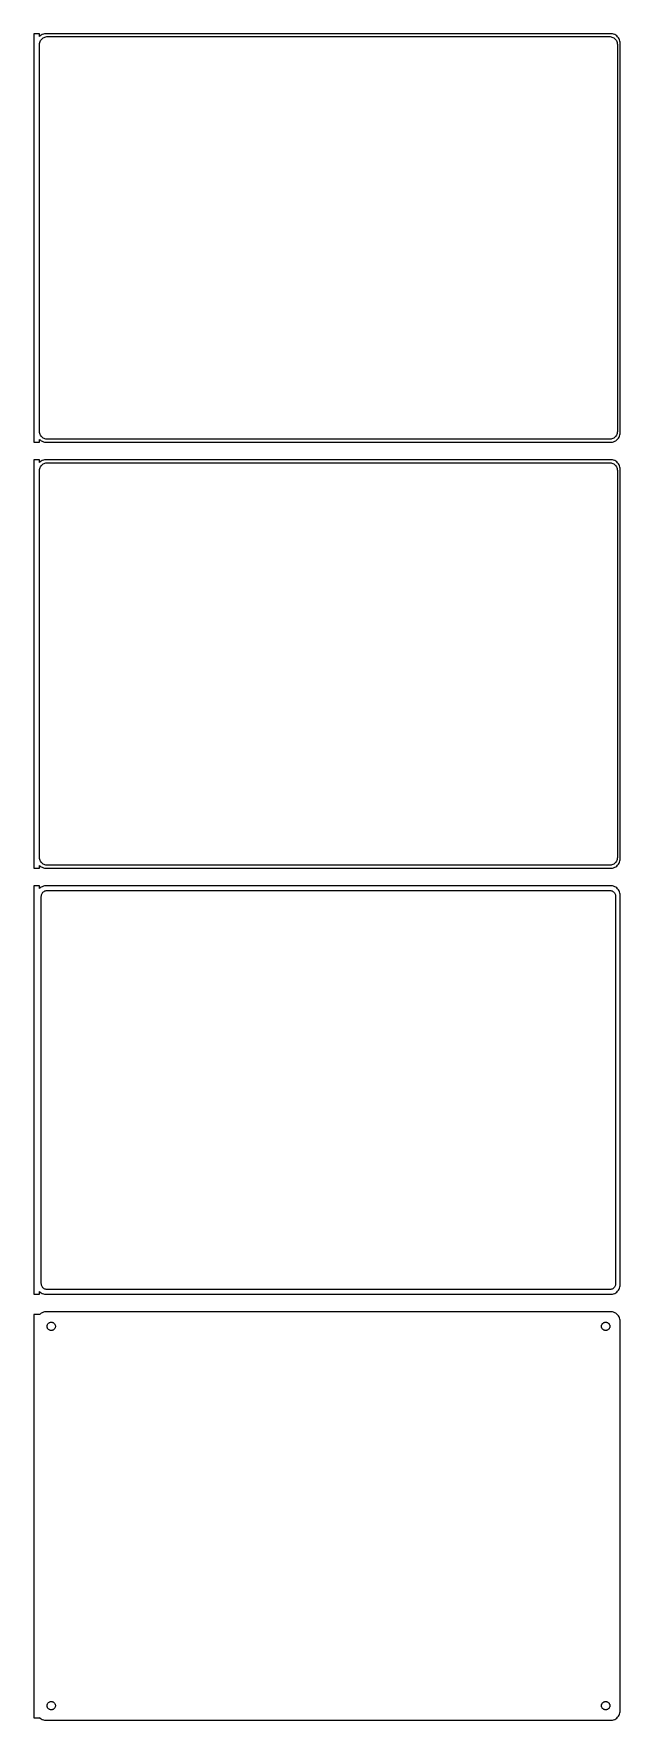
# Model space of a CAD drawing. Header units: metres. Extents: x -152 to 150, y 771 to 1638.
import ezdxf

# ---------------------------------------------------------------- set-up
doc = ezdxf.new("R2010")
doc.units = ezdxf.units.M

msp = doc.modelspace()

# ---------------------------------------------------------------- linework, layer by layer
for p, q in [((-148.5, 1637.99), (-151.5, 1637.99)), ((-151.5, 1637.99), (-151.5, 1428.01)), ((-148.5, 1636.56), (-148.5, 1637.99)), ((-148.187, 1636.85), (-148.5, 1636.56)), ((-148.5, 1632.5), (-148.468, 1633)), ((-148.5, 1433.5), (-148.5, 1632.5)), ((-148.468, 1633), (-148.374, 1633.49)), ((-148.374, 1633.49), (-148.219, 1633.97)), ((-148.219, 1633.97), (-148.005, 1634.43)), ((-147.679, 1637.22), (-148.187, 1636.85)), ((-148.005, 1634.43), (-147.736, 1634.85)), ((-147.736, 1634.85), (-147.416, 1635.24)), ((-147.129, 1637.52), (-147.679, 1637.22)), ((-147.416, 1635.24), (-147.05, 1635.58)), ((-146.545, 1637.76), (-147.129, 1637.52)), ((-147.05, 1635.58), (-146.643, 1635.88)), ((-146.643, 1635.88), (-146.203, 1636.12)), ((-145.937, 1637.91), (-146.545, 1637.76)), ((-146.203, 1636.12), (-145.736, 1636.3)), ((-145.314, 1637.99), (-145.937, 1637.91)), ((-145.736, 1636.3), (-145.25, 1636.43)), ((145.314, 1637.99), (-145.314, 1637.99)), ((-145.25, 1636.43), (-144.751, 1636.49)), ((-144.751, 1636.49), (144.751, 1636.49)), ((144.751, 1636.49), (145.25, 1636.43)), ((145.25, 1636.43), (145.736, 1636.3)), ((145.937, 1637.91), (145.314, 1637.99)), ((145.736, 1636.3), (146.203, 1636.12)), ((146.545, 1637.76), (145.937, 1637.91)), ((146.203, 1636.12), (146.643, 1635.88)), ((147.129, 1637.52), (146.545, 1637.76)), ((146.643, 1635.88), (147.05, 1635.58)), ((147.05, 1635.58), (147.416, 1635.24)), ((147.679, 1637.22), (147.129, 1637.52)), ((147.416, 1635.24), (147.736, 1634.85)), ((148.187, 1636.85), (147.679, 1637.22)), ((147.736, 1634.85), (148.005, 1634.43)), ((148.005, 1634.43), (148.219, 1633.97)), ((148.645, 1636.42), (148.187, 1636.85)), ((148.219, 1633.97), (148.374, 1633.49)), ((148.374, 1633.49), (148.468, 1633)), ((148.468, 1633), (148.5, 1632.5)), ((148.5, 1632.5), (148.5, 1433.5)), ((149.045, 1635.94), (148.645, 1636.42)), ((149.382, 1635.41), (149.045, 1635.94)), ((149.649, 1634.84), (149.382, 1635.41)), ((149.843, 1634.24), (149.649, 1634.84)), ((149.961, 1633.63), (149.843, 1634.24)), ((150, 1633), (149.961, 1633.63)), ((150, 1433), (150, 1633)), ((-148.468, 1433), (-148.5, 1433.5)), ((-148.374, 1432.51), (-148.468, 1433)), ((-148.219, 1432.03), (-148.374, 1432.51)), ((-148.005, 1431.57), (-148.219, 1432.03)), ((-147.736, 1431.15), (-148.005, 1431.57)), ((-147.416, 1430.76), (-147.736, 1431.15)), ((-147.05, 1430.42), (-147.416, 1430.76)), ((147.416, 1430.76), (147.05, 1430.42)), ((147.736, 1431.15), (147.416, 1430.76)), ((148.005, 1431.57), (147.736, 1431.15)), ((148.219, 1432.03), (148.005, 1431.57)), ((148.374, 1432.51), (148.219, 1432.03)), ((148.468, 1433), (148.374, 1432.51)), ((148.5, 1433.5), (148.468, 1433)), ((149.045, 1430.06), (149.382, 1430.59)), ((149.382, 1430.59), (149.649, 1431.16)), ((149.649, 1431.16), (149.843, 1431.76)), ((149.843, 1431.76), (149.961, 1432.37)), ((149.961, 1432.37), (150, 1433)), ((-151.5, 1428.01), (-148.5, 1428.01)), ((-148.5, 1429.44), (-148.187, 1429.15)), ((-148.5, 1428.01), (-148.5, 1429.44)), ((-148.187, 1429.15), (-147.679, 1428.78)), ((-147.679, 1428.78), (-147.129, 1428.48)), ((-147.129, 1428.48), (-146.545, 1428.24)), ((-146.643, 1430.12), (-147.05, 1430.42)), ((-146.203, 1429.88), (-146.643, 1430.12)), ((-146.545, 1428.24), (-145.937, 1428.09)), ((-145.736, 1429.7), (-146.203, 1429.88)), ((-145.937, 1428.09), (-145.314, 1428.01)), ((-145.25, 1429.57), (-145.736, 1429.7)), ((-145.314, 1428.01), (145.314, 1428.01)), ((-144.751, 1429.51), (-145.25, 1429.57)), ((144.751, 1429.51), (-144.751, 1429.51)), ((145.25, 1429.57), (144.751, 1429.51)), ((145.736, 1429.7), (145.25, 1429.57)), ((145.314, 1428.01), (145.937, 1428.09)), ((146.203, 1429.88), (145.736, 1429.7)), ((145.937, 1428.09), (146.545, 1428.24)), ((146.643, 1430.12), (146.203, 1429.88)), ((146.545, 1428.24), (147.129, 1428.48)), ((147.05, 1430.42), (146.643, 1430.12)), ((147.129, 1428.48), (147.679, 1428.78)), ((147.679, 1428.78), (148.187, 1429.15)), ((148.187, 1429.15), (148.645, 1429.58)), ((148.645, 1429.58), (149.045, 1430.06)), ((-148.5, 1418.99), (-151.5, 1418.99)), ((-151.5, 1418.99), (-151.5, 1209.01)), ((-148.5, 1417.56), (-148.5, 1418.99)), ((-148.187, 1417.85), (-148.5, 1417.56)), ((-148.5, 1413.5), (-148.468, 1414)), ((-148.5, 1214.5), (-148.5, 1413.5)), ((-148.468, 1414), (-148.374, 1414.49)), ((-148.374, 1414.49), (-148.219, 1414.97)), ((-148.219, 1414.97), (-148.005, 1415.43)), ((-147.679, 1418.22), (-148.187, 1417.85)), ((-148.005, 1415.43), (-147.736, 1415.85)), ((-147.736, 1415.85), (-147.416, 1416.24)), ((-147.129, 1418.52), (-147.679, 1418.22)), ((-147.416, 1416.24), (-147.05, 1416.58)), ((-146.545, 1418.76), (-147.129, 1418.52)), ((-147.05, 1416.58), (-146.643, 1416.88)), ((-146.643, 1416.88), (-146.203, 1417.12)), ((-145.937, 1418.91), (-146.545, 1418.76)), ((-146.203, 1417.12), (-145.736, 1417.3)), ((-145.314, 1418.99), (-145.937, 1418.91)), ((-145.736, 1417.3), (-145.25, 1417.43)), ((145.314, 1418.99), (-145.314, 1418.99)), ((-145.25, 1417.43), (-144.751, 1417.49)), ((-144.751, 1417.49), (144.751, 1417.49)), ((144.751, 1417.49), (145.25, 1417.43)), ((145.25, 1417.43), (145.736, 1417.3)), ((145.937, 1418.91), (145.314, 1418.99)), ((145.736, 1417.3), (146.203, 1417.12)), ((146.545, 1418.76), (145.937, 1418.91)), ((146.203, 1417.12), (146.643, 1416.88)), ((147.129, 1418.52), (146.545, 1418.76)), ((146.643, 1416.88), (147.05, 1416.58)), ((147.05, 1416.58), (147.416, 1416.24)), ((147.679, 1418.22), (147.129, 1418.52)), ((147.416, 1416.24), (147.736, 1415.85)), ((148.187, 1417.85), (147.679, 1418.22)), ((147.736, 1415.85), (148.005, 1415.43)), ((148.005, 1415.43), (148.219, 1414.97)), ((148.645, 1417.42), (148.187, 1417.85)), ((148.219, 1414.97), (148.374, 1414.49)), ((148.374, 1414.49), (148.468, 1414)), ((148.468, 1414), (148.5, 1413.5)), ((148.5, 1413.5), (148.5, 1214.5)), ((149.045, 1416.94), (148.645, 1417.42)), ((149.382, 1416.41), (149.045, 1416.94)), ((149.649, 1415.84), (149.382, 1416.41)), ((149.843, 1415.24), (149.649, 1415.84)), ((149.961, 1414.63), (149.843, 1415.24)), ((150, 1414), (149.961, 1414.63)), ((150, 1214), (150, 1414)), ((-148.468, 1214), (-148.5, 1214.5)), ((-148.374, 1213.51), (-148.468, 1214)), ((148.468, 1214), (148.374, 1213.51)), ((148.5, 1214.5), (148.468, 1214)), ((149.961, 1213.37), (150, 1214)), ((-151.5, 1209.01), (-148.5, 1209.01)), ((-148.5, 1210.44), (-148.187, 1210.15)), ((-148.5, 1209.01), (-148.5, 1210.44)), ((-148.219, 1213.03), (-148.374, 1213.51)), ((-148.005, 1212.57), (-148.219, 1213.03)), ((-148.187, 1210.15), (-147.679, 1209.78)), ((-147.736, 1212.15), (-148.005, 1212.57)), ((-147.416, 1211.76), (-147.736, 1212.15)), ((-147.679, 1209.78), (-147.129, 1209.48)), ((-147.05, 1211.42), (-147.416, 1211.76)), ((-147.129, 1209.48), (-146.545, 1209.24)), ((-146.643, 1211.12), (-147.05, 1211.42)), ((-146.203, 1210.88), (-146.643, 1211.12)), ((-146.545, 1209.24), (-145.937, 1209.09)), ((-145.736, 1210.7), (-146.203, 1210.88)), ((-145.937, 1209.09), (-145.314, 1209.01)), ((-145.25, 1210.57), (-145.736, 1210.7)), ((-145.314, 1209.01), (145.314, 1209.01)), ((-144.751, 1210.51), (-145.25, 1210.57)), ((144.751, 1210.51), (-144.751, 1210.51)), ((145.25, 1210.57), (144.751, 1210.51)), ((145.736, 1210.7), (145.25, 1210.57)), ((145.314, 1209.01), (145.937, 1209.09)), ((146.203, 1210.88), (145.736, 1210.7)), ((145.937, 1209.09), (146.545, 1209.24)), ((146.643, 1211.12), (146.203, 1210.88)), ((146.545, 1209.24), (147.129, 1209.48)), ((147.05, 1211.42), (146.643, 1211.12)), ((147.416, 1211.76), (147.05, 1211.42)), ((147.129, 1209.48), (147.679, 1209.78)), ((147.736, 1212.15), (147.416, 1211.76)), ((147.679, 1209.78), (148.187, 1210.15)), ((148.005, 1212.57), (147.736, 1212.15)), ((148.219, 1213.03), (148.005, 1212.57)), ((148.187, 1210.15), (148.645, 1210.58)), ((148.374, 1213.51), (148.219, 1213.03)), ((148.645, 1210.58), (149.045, 1211.06)), ((149.045, 1211.06), (149.382, 1211.59)), ((149.382, 1211.59), (149.649, 1212.16)), ((149.649, 1212.16), (149.843, 1212.76)), ((149.843, 1212.76), (149.961, 1213.37)), ((-148.5, 1199.98), (-151.5, 1199.98)), ((-151.5, 1199.98), (-151.5, 990.021)), ((-148.5, 1198.56), (-148.5, 1199.98)), ((-148.187, 1198.85), (-148.5, 1198.56)), ((-147.679, 1199.22), (-148.187, 1198.85)), ((-147.129, 1199.52), (-147.679, 1199.22)), ((-146.545, 1199.76), (-147.129, 1199.52)), ((-147.018, 1196.33), (-146.769, 1196.63)), ((-146.769, 1196.63), (-146.484, 1196.9)), ((-145.937, 1199.91), (-146.545, 1199.76)), ((-146.484, 1196.9), (-146.168, 1197.13)), ((-146.168, 1197.13), (-145.825, 1197.32)), ((-145.314, 1199.99), (-145.937, 1199.91)), ((-145.825, 1197.32), (-145.462, 1197.46)), ((-145.462, 1197.46), (-145.083, 1197.56)), ((145.314, 1199.99), (-145.314, 1199.99)), ((-145.083, 1197.56), (-144.695, 1197.61)), ((-144.695, 1197.61), (144.695, 1197.61)), ((144.695, 1197.61), (145.083, 1197.56)), ((145.083, 1197.56), (145.462, 1197.46)), ((145.937, 1199.91), (145.314, 1199.99)), ((145.462, 1197.46), (145.825, 1197.32)), ((145.825, 1197.32), (146.168, 1197.13)), ((146.545, 1199.76), (145.937, 1199.91)), ((146.168, 1197.13), (146.484, 1196.9)), ((146.484, 1196.9), (146.769, 1196.63)), ((147.129, 1199.52), (146.545, 1199.76)), ((146.769, 1196.63), (147.018, 1196.33)), ((147.679, 1199.22), (147.129, 1199.52)), ((148.187, 1198.85), (147.679, 1199.22)), ((148.645, 1198.42), (148.187, 1198.85)), ((149.045, 1197.94), (148.645, 1198.42)), ((149.382, 1197.41), (149.045, 1197.94)), ((149.649, 1196.84), (149.382, 1197.41)), ((149.843, 1196.24), (149.649, 1196.84)), ((-147.613, 1194.5), (-147.588, 1194.89)), ((-147.613, 995.5), (-147.613, 1194.5)), ((-147.588, 1194.89), (-147.515, 1195.27)), ((-147.515, 1195.27), (-147.394, 1195.65)), ((-147.394, 1195.65), (-147.228, 1196)), ((-147.228, 1196), (-147.018, 1196.33)), ((147.018, 1196.33), (147.228, 1196)), ((147.228, 1196), (147.394, 1195.65)), ((147.394, 1195.65), (147.515, 1195.27)), ((147.515, 1195.27), (147.588, 1194.89)), ((147.588, 1194.89), (147.613, 1194.5)), ((147.613, 1194.5), (147.613, 995.5)), ((149.961, 1195.63), (149.843, 1196.24)), ((150, 1195), (149.961, 1195.63)), ((150, 995), (150, 1195)), ((-151.5, 990.021), (-148.5, 990.021)), ((-148.5, 990.021), (-148.5, 991.441)), ((-148.5, 991.441), (-148.187, 991.147)), ((-148.187, 991.147), (-147.679, 990.778)), ((-147.679, 990.778), (-147.129, 990.476)), ((-147.588, 995.11), (-147.613, 995.5)), ((-147.515, 994.726), (-147.588, 995.11)), ((-147.394, 994.354), (-147.515, 994.726)), ((-147.228, 994), (-147.394, 994.354)), ((-147.018, 993.67), (-147.228, 994)), ((-147.129, 990.476), (-146.545, 990.245)), ((-146.769, 993.369), (-147.018, 993.67)), ((-146.484, 993.101), (-146.769, 993.369)), ((-146.545, 990.245), (-145.937, 990.089)), ((-146.168, 992.872), (-146.484, 993.101)), ((-145.825, 992.683), (-146.168, 992.872)), ((-145.937, 990.089), (-145.314, 990.01)), ((-145.462, 992.539), (-145.825, 992.683)), ((-145.083, 992.442), (-145.462, 992.539)), ((-145.314, 990.01), (145.314, 990.01)), ((-144.695, 992.393), (-145.083, 992.442)), ((144.695, 992.393), (-144.695, 992.393)), ((145.083, 992.442), (144.695, 992.393)), ((145.462, 992.539), (145.083, 992.442)), ((145.314, 990.01), (145.937, 990.089)), ((145.825, 992.683), (145.462, 992.539)), ((146.168, 992.872), (145.825, 992.683)), ((145.937, 990.089), (146.545, 990.245)), ((146.484, 993.101), (146.168, 992.872)), ((146.769, 993.369), (146.484, 993.101)), ((146.545, 990.245), (147.129, 990.476)), ((147.018, 993.67), (146.769, 993.369)), ((147.228, 994), (147.018, 993.67)), ((147.129, 990.476), (147.679, 990.778)), ((147.394, 994.354), (147.228, 994)), ((147.515, 994.726), (147.394, 994.354)), ((147.588, 995.11), (147.515, 994.726)), ((147.613, 995.5), (147.588, 995.11)), ((147.679, 990.778), (148.187, 991.147)), ((148.187, 991.147), (148.645, 991.577)), ((148.645, 991.577), (149.045, 992.061)), ((149.045, 992.061), (149.382, 992.591)), ((149.382, 992.591), (149.649, 993.159)), ((149.649, 993.159), (149.843, 993.757)), ((149.843, 993.757), (149.961, 994.373)), ((149.961, 994.373), (150, 995)), ((-148.187, 979.853), (-148.5, 979.559)), ((-147.679, 980.222), (-148.187, 979.853)), ((-147.129, 980.524), (-147.679, 980.222)), ((-146.545, 980.755), (-147.129, 980.524)), ((-145.937, 980.911), (-146.545, 980.755)), ((-145.314, 980.99), (-145.937, 980.911)), ((145.314, 980.99), (-145.314, 980.99)), ((145.937, 980.911), (145.314, 980.99)), ((146.545, 980.755), (145.937, 980.911)), ((147.129, 980.524), (146.545, 980.755)), ((147.679, 980.222), (147.129, 980.524)), ((148.187, 979.853), (147.679, 980.222)), ((148.645, 979.423), (148.187, 979.853)), ((-148.5, 979.653), (-151.5, 979.653)), ((-151.5, 979.653), (-151.5, 772.347)), ((-148.5, 979.559), (-148.5, 979.653)), ((-144.635, 973.5), (-144.618, 973.768)), ((-144.618, 973.232), (-144.635, 973.5)), ((-144.618, 973.768), (-144.568, 974.031)), ((-144.568, 972.969), (-144.618, 973.232)), ((-144.568, 974.031), (-144.485, 974.286)), ((-144.485, 972.714), (-144.568, 972.969)), ((-144.485, 974.286), (-144.371, 974.529)), ((-144.371, 972.471), (-144.485, 972.714)), ((-144.371, 974.529), (-144.227, 974.755)), ((-144.227, 972.245), (-144.371, 972.471)), ((-144.227, 974.755), (-144.057, 974.962)), ((-144.057, 972.038), (-144.227, 972.245)), ((-144.057, 974.962), (-143.861, 975.145)), ((-143.861, 971.855), (-144.057, 972.038)), ((-143.861, 975.145), (-143.644, 975.303)), ((-143.644, 971.697), (-143.861, 971.855)), ((-143.644, 975.303), (-143.409, 975.432)), ((-143.409, 971.568), (-143.644, 971.697)), ((-143.409, 975.432), (-143.16, 975.531)), ((-143.16, 971.469), (-143.409, 971.568)), ((-143.16, 975.531), (-142.9, 975.597)), ((-142.9, 971.403), (-143.16, 971.469)), ((-142.9, 975.597), (-142.634, 975.631)), ((-142.634, 971.369), (-142.9, 971.403)), ((-142.634, 975.631), (-142.366, 975.631)), ((-142.366, 971.369), (-142.634, 971.369)), ((-142.366, 975.631), (-142.1, 975.597)), ((-142.1, 971.403), (-142.366, 971.369)), ((-142.1, 975.597), (-141.84, 975.531)), ((-141.84, 971.469), (-142.1, 971.403)), ((-141.84, 975.531), (-141.591, 975.432)), ((-141.591, 971.568), (-141.84, 971.469)), ((-141.591, 975.432), (-141.356, 975.303)), ((-141.356, 971.697), (-141.591, 971.568)), ((-141.356, 975.303), (-141.139, 975.145)), ((-141.139, 971.855), (-141.356, 971.697)), ((-141.139, 975.145), (-140.943, 974.962)), ((-140.943, 972.038), (-141.139, 971.855)), ((-140.943, 974.962), (-140.773, 974.755)), ((-140.773, 972.245), (-140.943, 972.038)), ((-140.773, 974.755), (-140.629, 974.529)), ((-140.629, 972.471), (-140.773, 972.245)), ((-140.629, 974.529), (-140.515, 974.286)), ((-140.515, 972.714), (-140.629, 972.471)), ((-140.515, 974.286), (-140.432, 974.031)), ((-140.432, 972.969), (-140.515, 972.714)), ((-140.432, 974.031), (-140.382, 973.768)), ((-140.382, 973.232), (-140.432, 972.969)), ((-140.382, 973.768), (-140.365, 973.5)), ((-140.365, 973.5), (-140.382, 973.232)), ((140.365, 973.5), (140.382, 973.768)), ((140.382, 973.232), (140.365, 973.5)), ((140.382, 973.768), (140.432, 974.031)), ((140.432, 972.969), (140.382, 973.232)), ((140.432, 974.031), (140.515, 974.286)), ((140.515, 972.714), (140.432, 972.969)), ((140.515, 974.286), (140.629, 974.529)), ((140.629, 972.471), (140.515, 972.714)), ((140.629, 974.529), (140.773, 974.755)), ((140.773, 972.245), (140.629, 972.471)), ((140.773, 974.755), (140.943, 974.962)), ((140.943, 972.038), (140.773, 972.245)), ((140.943, 974.962), (141.139, 975.145)), ((141.139, 971.855), (140.943, 972.038)), ((141.139, 975.145), (141.356, 975.303)), ((141.356, 971.697), (141.139, 971.855)), ((141.356, 975.303), (141.591, 975.432)), ((141.591, 971.568), (141.356, 971.697)), ((141.591, 975.432), (141.84, 975.531)), ((141.84, 971.469), (141.591, 971.568)), ((141.84, 975.531), (142.1, 975.597)), ((142.1, 971.403), (141.84, 971.469)), ((142.1, 975.597), (142.366, 975.631)), ((142.366, 971.369), (142.1, 971.403)), ((142.366, 975.631), (142.634, 975.631)), ((142.634, 971.369), (142.366, 971.369)), ((142.634, 975.631), (142.9, 975.597)), ((142.9, 971.403), (142.634, 971.369)), ((142.9, 975.597), (143.16, 975.531)), ((143.16, 971.469), (142.9, 971.403)), ((143.16, 975.531), (143.409, 975.432)), ((143.409, 971.568), (143.16, 971.469)), ((143.409, 975.432), (143.644, 975.303)), ((143.644, 971.697), (143.409, 971.568)), ((143.644, 975.303), (143.861, 975.145)), ((143.861, 971.855), (143.644, 971.697)), ((143.861, 975.145), (144.057, 974.962)), ((144.057, 972.038), (143.861, 971.855)), ((144.057, 974.962), (144.227, 974.755)), ((144.227, 972.245), (144.057, 972.038)), ((144.227, 974.755), (144.371, 974.529)), ((144.371, 972.471), (144.227, 972.245)), ((144.371, 974.529), (144.485, 974.286)), ((144.485, 972.714), (144.371, 972.471)), ((144.485, 974.286), (144.568, 974.031)), ((144.568, 972.969), (144.485, 972.714)), ((144.568, 974.031), (144.618, 973.768)), ((144.618, 973.232), (144.568, 972.969)), ((144.618, 973.768), (144.635, 973.5)), ((144.635, 973.5), (144.618, 973.232)), ((149.045, 978.939), (148.645, 979.423)), ((149.382, 978.409), (149.045, 978.939)), ((149.649, 977.841), (149.382, 978.409)), ((149.843, 977.243), (149.649, 977.841)), ((149.961, 976.627), (149.843, 977.243)), ((150, 976), (149.961, 976.627)), ((150, 776), (150, 976)), ((-143.861, 780.145), (-143.644, 780.303)), ((-143.644, 780.303), (-143.409, 780.432)), ((-143.409, 780.432), (-143.16, 780.531)), ((-143.16, 780.531), (-142.9, 780.597)), ((-142.9, 780.597), (-142.634, 780.631)), ((-142.634, 780.631), (-142.366, 780.631)), ((-142.366, 780.631), (-142.1, 780.597)), ((-142.1, 780.597), (-141.84, 780.531)), ((-141.84, 780.531), (-141.591, 780.432)), ((-141.591, 780.432), (-141.356, 780.303)), ((-141.356, 780.303), (-141.139, 780.145)), ((141.139, 780.145), (141.356, 780.303)), ((141.356, 780.303), (141.591, 780.432)), ((141.591, 780.432), (141.84, 780.531)), ((141.84, 780.531), (142.1, 780.597)), ((142.1, 780.597), (142.366, 780.631)), ((142.366, 780.631), (142.634, 780.631)), ((142.634, 780.631), (142.9, 780.597)), ((142.9, 780.597), (143.16, 780.531)), ((143.16, 780.531), (143.409, 780.432)), ((143.409, 780.432), (143.644, 780.303)), ((143.644, 780.303), (143.861, 780.145)), ((-151.5, 772.347), (-148.5, 772.347)), ((-148.5, 772.347), (-148.5, 772.441)), ((-148.5, 772.441), (-148.187, 772.147)), ((-148.187, 772.147), (-147.679, 771.778)), ((-147.679, 771.778), (-147.129, 771.476)), ((-144.635, 778.5), (-144.618, 778.768)), ((-144.618, 778.232), (-144.635, 778.5)), ((-144.618, 778.768), (-144.568, 779.031)), ((-144.568, 777.969), (-144.618, 778.232)), ((-144.568, 779.031), (-144.485, 779.286)), ((-144.485, 777.714), (-144.568, 777.969)), ((-144.485, 779.286), (-144.371, 779.529)), ((-144.371, 777.471), (-144.485, 777.714)), ((-144.371, 779.529), (-144.227, 779.755)), ((-144.227, 777.245), (-144.371, 777.471)), ((-144.227, 779.755), (-144.057, 779.962)), ((-144.057, 777.038), (-144.227, 777.245)), ((-144.057, 779.962), (-143.861, 780.145)), ((-143.861, 776.855), (-144.057, 777.038)), ((-143.644, 776.697), (-143.861, 776.855)), ((-143.409, 776.568), (-143.644, 776.697)), ((-143.16, 776.469), (-143.409, 776.568)), ((-142.9, 776.403), (-143.16, 776.469)), ((-142.634, 776.369), (-142.9, 776.403)), ((-142.366, 776.369), (-142.634, 776.369)), ((-142.1, 776.403), (-142.366, 776.369)), ((-141.84, 776.469), (-142.1, 776.403)), ((-141.591, 776.568), (-141.84, 776.469)), ((-141.356, 776.697), (-141.591, 776.568)), ((-141.139, 776.855), (-141.356, 776.697)), ((-141.139, 780.145), (-140.943, 779.962)), ((-140.943, 777.038), (-141.139, 776.855)), ((-140.943, 779.962), (-140.773, 779.755)), ((-140.773, 777.245), (-140.943, 777.038)), ((-140.773, 779.755), (-140.629, 779.529)), ((-140.629, 777.471), (-140.773, 777.245)), ((-140.629, 779.529), (-140.515, 779.286)), ((-140.515, 777.714), (-140.629, 777.471)), ((-140.515, 779.286), (-140.432, 779.031)), ((-140.432, 777.969), (-140.515, 777.714)), ((-140.432, 779.031), (-140.382, 778.768)), ((-140.382, 778.232), (-140.432, 777.969)), ((-140.382, 778.768), (-140.365, 778.5)), ((-140.365, 778.5), (-140.382, 778.232)), ((140.365, 778.5), (140.382, 778.768)), ((140.382, 778.232), (140.365, 778.5)), ((140.382, 778.768), (140.432, 779.031)), ((140.432, 777.969), (140.382, 778.232)), ((140.432, 779.031), (140.515, 779.286)), ((140.515, 777.714), (140.432, 777.969)), ((140.515, 779.286), (140.629, 779.529)), ((140.629, 777.471), (140.515, 777.714)), ((140.629, 779.529), (140.773, 779.755)), ((140.773, 777.245), (140.629, 777.471)), ((140.773, 779.755), (140.943, 779.962)), ((140.943, 777.038), (140.773, 777.245)), ((140.943, 779.962), (141.139, 780.145)), ((141.139, 776.855), (140.943, 777.038)), ((141.356, 776.697), (141.139, 776.855)), ((141.591, 776.568), (141.356, 776.697)), ((141.84, 776.469), (141.591, 776.568)), ((142.1, 776.403), (141.84, 776.469)), ((142.366, 776.369), (142.1, 776.403)), ((142.634, 776.369), (142.366, 776.369)), ((142.9, 776.403), (142.634, 776.369)), ((143.16, 776.469), (142.9, 776.403)), ((143.409, 776.568), (143.16, 776.469)), ((143.644, 776.697), (143.409, 776.568)), ((143.861, 776.855), (143.644, 776.697)), ((143.861, 780.145), (144.057, 779.962)), ((144.057, 777.038), (143.861, 776.855)), ((144.057, 779.962), (144.227, 779.755)), ((144.227, 777.245), (144.057, 777.038)), ((144.227, 779.755), (144.371, 779.529)), ((144.371, 777.471), (144.227, 777.245)), ((144.371, 779.529), (144.485, 779.286)), ((144.485, 777.714), (144.371, 777.471)), ((144.485, 779.286), (144.568, 779.031)), ((144.568, 777.969), (144.485, 777.714)), ((144.568, 779.031), (144.618, 778.768)), ((144.618, 778.232), (144.568, 777.969)), ((144.618, 778.768), (144.635, 778.5)), ((144.635, 778.5), (144.618, 778.232)), ((147.129, 771.476), (147.679, 771.778)), ((147.679, 771.778), (148.187, 772.147)), ((148.187, 772.147), (148.645, 772.577)), ((148.645, 772.577), (149.045, 773.061)), ((149.045, 773.061), (149.382, 773.591)), ((149.382, 773.591), (149.649, 774.159)), ((149.649, 774.159), (149.843, 774.757)), ((149.843, 774.757), (149.961, 775.373)), ((149.961, 775.373), (150, 776)), ((-147.129, 771.476), (-146.545, 771.245)), ((-146.545, 771.245), (-145.937, 771.089)), ((-145.937, 771.089), (-145.314, 771.01)), ((-145.314, 771.01), (145.314, 771.01)), ((145.314, 771.01), (145.937, 771.089)), ((145.937, 771.089), (146.545, 771.245)), ((146.545, 771.245), (147.129, 771.476))]:
    msp.add_line(p, q)

doc.saveas('drawing.dxf')
